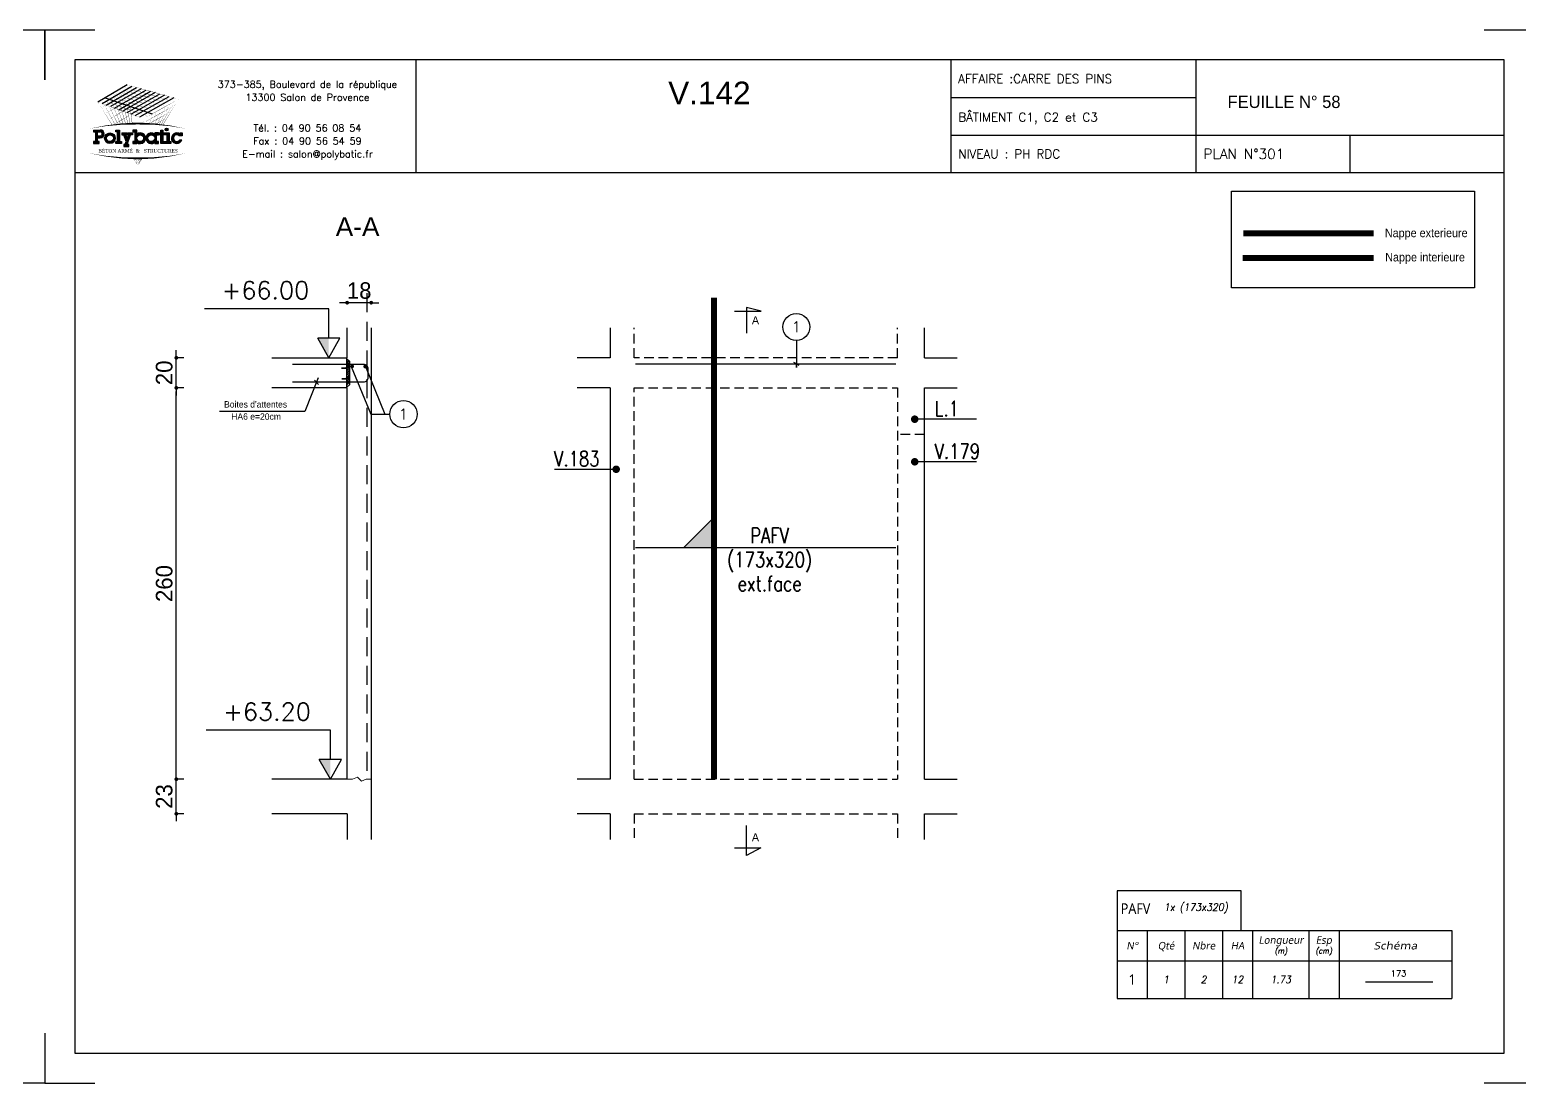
# Model space of a CAD drawing. Header units: metres. Extents: x -5618 to 118954, y -306 to 4637.
# Drawn here: x 50291 to 51281, y 894 to 1594 of the extents above; entities that cross this region are included whole.
import ezdxf
from ezdxf.enums import TextEntityAlignment as Align

# ---------------------------------------------------------------- set-up
doc = ezdxf.new("R2010")
doc.units = ezdxf.units.M
doc.linetypes.add('CACHE', pattern=[9.525, 6.35, -3.175])
doc.linetypes.add('CACHEX2', pattern=[19.05, 12.7, -6.35])
for name, color, linetype in [('COTATION', 1, 'Continuous'), ('GO-CARTOUCHE', 7, 'Continuous'), ('GO-FER-HA', 140, 'Continuous'), ('GO-TEXTE', 9, 'Continuous'), ('GO-TEXTE-FER', 3, 'Continuous'), ('K_ENT_M_Building_V.76', 7, 'Continuous'), ('STR_COTATION', 1, 'Continuous'), ('STR_STA', 30, 'Continuous'), ('STR_TS', 22, 'Continuous'), ('STR_TS_TXT', 7, 'Continuous'), ('STR_VOI-POT', 6, 'Continuous')]:
    doc.layers.add(name, color=color, linetype=linetype)
doc.layers.add('Kofragna_forma', color=7, linetype='Continuous', lineweight=70)
doc.styles.add('ARIAL', font='ARIAL.TTF')
doc.styles.add('GrDimensions', font='simplex.shx')
doc.styles.add('Lucida', font='LSANSI.TTF')
doc.styles.add('POLYBATIC', font='TIMES.TTF')
doc.styles.add('schéma', font='simplex.shx')
doc.styles.add('Tableau', font='romans.shx', dxfattribs={"width": 0.9, "oblique": 10})
doc.styles.add('Tableau2', font='trebuc.TTF', dxfattribs={"width": 0.9, "oblique": 10})
doc.styles.add('TEXTE', font='romans.shx')
doc.styles.add('TEXTE TS', font='romans.shx', dxfattribs={"width": 0.7, "oblique": 15})
doc.styles.add('TEXTEBA', font='ARIAL.TTF')
doc.dimstyles.new('COUPE-20', dxfattribs={"dimscale": 0.5, "dimtxt": 22, "dimasz": 5, "dimexe": 0.05, "dimexo": 0, "dimgap": 5, "dimtad": 1, "dimdec": 0, "dimdsep": 46, "dimtxsty": 'Standard', "dimblk1": 'DOT', "dimblk2": 'DOT', "dimsah": 1, "dimcen": 0, "dimdle": 150, "dimclrd": 1, "dimclre": 1, "dimclrt": 7, "dimadec": 0, "dimazin": 0, "dimtfac": 1, "dimtdec": 0, "dimtix": 1, "dimtmove": 2, "dimatfit": 3, "dimldrblk": 'DOT', "dimfxl": 0, "dimtvp": 1, "dimtolj": 1, "dimtzin": 0, "dimarcsym": 0})

# ---------------------------------------------------------------- blocks, each defined once
blk = doc.blocks.new('A$C492E529B')
for color, points in [(140, [(1.413, 0.725, 1), (1.563, 0.725, 1)]), (256, [(-0.938, 0.7), (-1.138, 0.7), (-1.138, 0.6), (-1.038, 0.6), (-1.038, 0.1), (-1.138, 0.1), (-1.138, 0), (-0.838, 0), (-0.838, 0.1), (-0.938, 0.1)]), (256, [(-0.367, 0.45), (-0.268, 0.45), (-0.268, 0.55), (-0.523, 0.55), (-0.523, 0.45), (-0.473, 0.45), (-0.543, 0.253), (-0.612, 0.45), (-0.562, 0.45), (-0.562, 0.55), (-0.818, 0.55), (-0.818, 0.45), (-0.718, 0.45), (-0.595, 0.101), (-0.648, -0.05), (-0.718, -0.05), (-0.718, -0.15), (-0.468, -0.15), (-0.468, -0.05), (-0.543, -0.05)]), (256, [(1.393, 0.55), (1.292, 0.55), (1.292, 0.7), (1.193, 0.7), (1.193, 0.55), (1.093, 0.55), (1.093, 0.45), (1.193, 0.45), (1.193, 0), (1.393, 0), (1.393, 0.1), (1.292, 0.1), (1.292, 0.45), (1.393, 0.45)]), (256, [(1.613, 0.55), (1.413, 0.55), (1.413, 0.45), (1.513, 0.45), (1.513, 0.1), (1.413, 0.1), (1.413, 0), (1.712, 0), (1.712, 0.1), (1.613, 0.1)]), (256, [(2.13, 0.4), (2.283, 0.4), (2.283, 0.55), (2.183, 0.55), (2.183, 0.487, 3.359496), (2.272, 0.2), (2.166, 0.2, -3.125802)])]:
    blk.add_hatch(color=color).paths.add_polyline_path(points)
h = blk.add_hatch(color=256)
h.paths.add_polyline_path([(-1.983, 0.1), (-2.083, 0.1), (-2.083, 0.3), (-1.933, 0.3, 1), (-1.933, 0.7), (-2.283, 0.7), (-2.283, 0.6), (-2.183, 0.6), (-2.183, 0.1), (-2.283, 0.1), (-2.283, 0), (-1.983, 0)])
h.paths.add_polyline_path([(-2.083, 0.4), (-2.083, 0.6), (-1.933, 0.6, -1), (-1.933, 0.4)], flags=16)
h = blk.add_hatch(color=256)
h.paths.add_polyline_path([(-1.158, 0.275, 1), (-1.708, 0.275, 1)])
h.paths.add_polyline_path([(-1.608, 0.275, -1), (-1.258, 0.275, -1)], flags=16)
h = blk.add_hatch(color=256)
h.paths.add_polyline_path([(-0.047, 0.487), (-0.047, 0.7), (-0.248, 0.7), (-0.248, 0.6), (-0.147, 0.6), (-0.147, 0.1), (-0.248, 0.1), (-0.248, 0), (-0.047, 0), (-0.047, 0.063, 2.12132)])
h.paths.add_polyline_path([(-0.047, 0.275, -1), (0.303, 0.275, -1)], flags=16)
h = blk.add_hatch(color=256)
h.paths.add_polyline_path([(1.073, 0.1), (0.973, 0.1), (0.973, 0.45), (1.073, 0.45), (1.073, 0.55), (0.873, 0.55), (0.873, 0.487, 2.12132), (0.873, 0.063), (0.873, 0), (1.073, 0)])
h.paths.add_polyline_path([(0.523, 0.275, -1), (0.873, 0.275, -1)], flags=16)
for p, q in [((-0.595, 0.101), (-0.718, 0.45)), ((-0.648, -0.05), (-0.595, 0.101)), ((-0.543, 0.253), (-0.612, 0.45)), ((-0.543, -0.05), (-0.367, 0.45)), ((-0.543, 0.253), (-0.473, 0.45)), ((0.873, 0.55), (0.873, 0.487)), ((1.073, 0.55), (0.873, 0.55)), ((0.873, 0.063), (0.873, 0)), ((0.973, 0.1), (0.973, 0.45)), ((0.973, 0.45), (1.073, 0.45)), ((1.073, 0.1), (0.973, 0.1)), ((1.073, 0.45), (1.073, 0.55)), ((1.073, 0), (1.073, 0.1)), ((2.166, 0.2), (2.272, 0.2)), ((0.873, 0), (1.073, 0))]:
    blk.add_line(p, q)
for points in [[(-2.283, 0.7), (-1.933, 0.7)], [(-2.283, 0.7), (-2.283, 0.6), (-2.183, 0.6), (-2.183, 0.1), (-2.283, 0.1), (-2.283, 0), (-1.983, 0), (-1.983, 0.1), (-2.083, 0.1), (-2.083, 0.3), (-1.933, 0.3)], [(-2.083, 0.4), (-2.083, 0.6), (-1.933, 0.6)], [(-2.083, 0.4), (-1.933, 0.4)], [(-1.138, 0.7), (-0.938, 0.7), (-0.938, 0.1), (-0.838, 0.1), (-0.838, 0), (-1.138, 0), (-1.138, 0.1), (-1.038, 0.1), (-1.038, 0.6), (-1.138, 0.6), (-1.138, 0.7)], [(-0.818, 0.55), (-0.562, 0.55)], [(-0.818, 0.55), (-0.818, 0.45), (-0.718, 0.45)], [(-0.612, 0.45), (-0.562, 0.45), (-0.562, 0.55)], [(-0.523, 0.55), (-0.268, 0.55), (-0.268, 0.45), (-0.367, 0.45)], [(-0.473, 0.45), (-0.523, 0.45), (-0.523, 0.55)], [(-0.248, 0.7), (-0.248, 0.6), (-0.147, 0.6), (-0.147, 0.1), (-0.248, 0.1), (-0.248, 0), (-0.047, 0), (-0.047, 0.063)], [(-0.047, 0.487), (-0.047, 0.7), (-0.248, 0.7)], [(1.093, 0.55), (1.193, 0.55), (1.193, 0.7), (1.292, 0.7), (1.292, 0.55), (1.393, 0.55), (1.393, 0.45), (1.292, 0.45), (1.292, 0.1), (1.393, 0.1), (1.393, 0), (1.193, 0), (1.193, 0.45), (1.093, 0.45)], [(1.093, 0.45), (1.093, 0.55)], [(1.413, 0.45), (1.413, 0.55), (1.613, 0.55), (1.613, 0.1), (1.712, 0.1), (1.712, 0), (1.413, 0), (1.413, 0.1), (1.513, 0.1), (1.513, 0.45), (1.413, 0.45)], [(2.183, 0.487), (2.183, 0.55), (2.283, 0.55), (2.283, 0.4), (2.13, 0.4)], [(-0.648, -0.05), (-0.718, -0.05), (-0.718, -0.15), (-0.468, -0.15), (-0.468, -0.05), (-0.543, -0.05)]]:
    blk.add_lwpolyline(points)
at = {"color": 140}
blk.add_circle((1.488, 0.725), 0.075, dxfattribs=at)
for centre, radius in [((-1.433, 0.275), 0.275), ((-1.433, 0.275), 0.175), ((0.128, 0.275), 0.175), ((0.698, 0.275), 0.175)]:
    blk.add_circle(centre, radius)
for centre, radius, start, end in [((-1.933, 0.5), 0.2, 270, 90), ((-1.933, 0.5), 0.1, 270, 90), ((0.128, 0.275), 0.275, 230.4788, 129.5212), ((0.698, 0.275), 0.275, 50.4788, 309.5212), ((2.008, 0.275), 0.275, 50.4788, 344.17338), ((2.008, 0.275), 0.175, 45.58469, 334.62307)]:
    blk.add_arc(centre, radius, start, end)
blk = doc.blocks.new('POLYBATIC')
at = {"color": 140}
for p, q in [((-0.43, 3.281), (-1.602, 2.578)), ((-1.435, 2.518), (-0.241, 3.228)), ((-1.268, 2.457), (-0.053, 3.175)), ((0.135, 3.121), (-1.101, 2.397)), ((-0.934, 2.337), (0.323, 3.068)), ((-0.767, 2.276), (0.511, 3.015)), ((-1.309, 2.754), (0.586, 2.109)), ((0.7, 2.962), (-0.6, 2.216)), ((-0.433, 2.156), (0.888, 2.908)), ((1.076, 2.855), (-0.266, 2.095)), ((-0.099, 2.035), (1.264, 2.802)), ((1.452, 2.749), (0.067, 1.974))]:
    blk.add_line(p, q, dxfattribs=at)
for points in [[(-1.016, 2.93, 0.0156, 0, 0), (-0.43, 3.281, 0, 0, 0)], [(0.122, 2.71, 0.0156, 0, 0), (-0.869, 3.018, 0, 0, 0)], [(-0.491, 1.706, 0.0136, 0, 0), (-0.869, 3.018, 0, 0, 0)], [(-0.838, 2.873, 0.0156, 0, 0), (-0.241, 3.228, 0, 0, 0)], [(0.283, 2.803, 0.0156, 0, 0), (-0.723, 3.105, 0, 0, 0)], [(-0.398, 1.71, 0.014, 0, 0), (-0.723, 3.105, 0, 0, 0)], [(-0.661, 2.816, 0.0156, 0, 0), (-0.053, 3.175, 0, 0, 0)], [(0.444, 2.896, 0.0156, 0, 0), (-0.576, 3.193, 0, 0, 0)], [(-0.309, 1.714, 0.0145, 0, 0), (-0.576, 3.193, 0, 0, 0)], [(-0.483, 2.759, 0.0156, 0, 0), (0.135, 3.121, 0, 0, 0)], [(0.605, 2.988, 0.0156, 0, 0), (-0.43, 3.281, 0, 0, 0)], [(-0.225, 1.716, 0.0149, 0, 0), (-0.43, 3.281, 0, 0, 0)], [(-0.305, 2.702, 0.0156, 0, 0), (0.323, 3.068, 0, 0, 0)], [(-0.128, 2.646, 0.0156, 0, 0), (0.511, 3.015, 0, 0, 0)], [(-1.602, 2.578, 0, 0.0156, 0), (-1.016, 2.93, 0, 0, 0)], [(-0.684, 2.246, 0.0156, 0, 0), (-1.602, 2.578, 0, 0, 0)], [(-1.031, 1.66, 0.0111, 0, 0), (-1.602, 2.578, 0, 0, 0)], [(-1.456, 2.344, 0, 0.0156, 0), (-0.923, 2.663, 0, 0, 0)], [(-0.522, 2.339, 0.0156, 0, 0), (-1.455, 2.666, 0, 0, 0)], [(-0.913, 1.673, 0.0116, 0, 0), (-1.455, 2.666, 0, 0, 0)], [(-1.435, 2.518, 0, 0.0156, 0), (-0.838, 2.873, 0, 0, 0)], [(-1.31, 2.109, 0, 0.0156, 0), (-0.831, 2.397, 0, 0, 0)], [(-0.361, 2.432, 0.0156, 0, 0), (-1.309, 2.754, 0, 0, 0)], [(-0.8, 1.684, 0.0121, 0, 0), (-1.309, 2.754, 0, 0, 0)], [(-1.268, 2.457, 0, 0.0156, 0), (-0.661, 2.816, 0, 0, 0)], [(-0.2, 2.524, 0.0156, 0, 0), (-1.162, 2.842, 0, 0, 0)], [(-0.692, 1.693, 0.0126, 0, 0), (-1.162, 2.842, 0, 0, 0)], [(-1.101, 2.397, 0, 0.0156, 0), (-0.483, 2.759, 0, 0, 0)], [(-0.039, 2.617, 0.0156, 0, 0), (-1.016, 2.93, 0, 0, 0)], [(-0.589, 1.7, 0.0131, 0, 0), (-1.016, 2.93, 0, 0, 0)], [(-0.934, 2.337, 0, 0.0156, 0), (-0.305, 2.702, 0, 0, 0)], [(-0.391, 2.983, 0, 0.0156, 0), (-0.923, 2.663, 0, 0, 0)], [(-0.352, 2.685, 0, 0.0156, 0), (-0.831, 2.397, 0, 0, 0)], [(-0.767, 2.276, 0, 0.0156, 0), (-0.128, 2.646, 0, 0, 0)], [(-0.6, 2.216, 0, 0.0156, 0), (0.05, 2.589, 0, 0, 0)], [(-0.433, 2.156, 0, 0.0156, 0), (0.227, 2.532, 0, 0, 0)], [(0.586, 2.109, 0, 0.0156, 0), (-0.361, 2.432, 0, 0, 0)], [(-0.266, 2.095, 0, 0.0156, 0), (0.405, 2.475, 0, 0, 0)], [(0.762, 2.207, 0, 0.0156, 0), (-0.2, 2.524, 0, 0, 0)], [(-0.099, 2.035, 0, 0.0156, 0), (0.582, 2.418, 0, 0, 0)], [(0.937, 2.305, 0, 0.0156, 0), (-0.039, 2.617, 0, 0, 0)], [(0.05, 2.589, 0.0156, 0, 0), (0.7, 2.962, 0, 0, 0)], [(1.113, 2.402, 0, 0.0156, 0), (0.122, 2.71, 0, 0, 0)], [(0.227, 2.532, 0.0156, 0, 0), (0.888, 2.908, 0, 0, 0)], [(1.289, 2.5, 0, 0.0156, 0), (0.283, 2.803, 0, 0, 0)], [(0.405, 2.475, 0.0156, 0, 0), (1.076, 2.855, 0, 0, 0)], [(1.465, 2.598, 0, 0.0156, 0), (0.444, 2.896, 0, 0, 0)], [(0.582, 2.418, 0.0156, 0, 0), (1.264, 2.802, 0, 0, 0)], [(1.641, 2.695, 0, 0.0156, 0), (0.605, 2.988, 0, 0, 0)], [(0.76, 2.362, 0.0156, 0, 0), (1.452, 2.749, 0, 0, 0)], [(0.781, 1.685, 0.00933, 0, 0), (1.113, 2.402, 0, 0, 0)], [(0.852, 2.095, 0.0156, 0, 0), (1.491, 2.45, 0, 0, 0)], [(0.865, 1.678, 0.0103, 0, 0), (1.289, 2.5, 0, 0, 0)], [(0.937, 2.305, 0.0156, 0, 0), (1.641, 2.695, 0, 0, 0)], [(0.942, 1.67, 0.0112, 0, 0), (1.465, 2.598, 0, 0, 0)], [(1.012, 1.663, 0.012, 0, 0), (1.641, 2.695, 0, 0, 0)], [(-1.165, 1.875, 0, 0.0156, 0), (-0.739, 2.131, 0, 0, 0)], [(-1.019, 1.641, 0, 0.0156, 0), (-0.646, 1.864, 0, 0, 0)], [(-0.312, 2.386, 0, 0.0156, 0), (-0.739, 2.131, 0, 0, 0)], [(0.234, 1.914, 0, 0.0156, 0), (-0.684, 2.246, 0, 0, 0)], [(-0.273, 2.088, 0, 0.0156, 0), (-0.646, 1.864, 0, 0, 0)], [(0.41, 2.012, 0, 0.0156, 0), (-0.522, 2.339, 0, 0, 0)], [(0.067, 1.974, 0, 0.0156, 0), (0.76, 2.362, 0, 0, 0)], [(0.213, 1.74, 0, 0.0156, 0), (0.852, 2.095, 0, 0, 0)], [(0.21, 1.716, 0.00323, 0, 0), (0.234, 1.914, 0, 0, 0)], [(0.234, 1.914, 0, 0.0156, 0), (0.937, 2.305, 0, 0, 0)], [(0.349, 1.712, 0.00465, 0, 0), (0.41, 2.012, 0, 0, 0)], [(0.447, 1.708, 0.00693, 0.0156, 0), (0.767, 1.886, 0, 0, 0)], [(0.474, 1.706, 0.00597, 0, 0), (0.586, 2.109, 0, 0, 0)], [(0.587, 1.7, 0.00718, 0, 0), (0.762, 2.207, 0, 0, 0)], [(0.68, 1.675, 0.0156, 0, 0), (1.193, 1.96, 0, 0, 0)], [(0.689, 1.693, 0.0083, 0, 0), (0.937, 2.305, 0, 0, 0)], [(0.765, 1.884, 0.0156, 0, 0), (1.342, 2.205, 0, 0, 0)], [(-1.953, 1.508, 0, 0.0781, -0.053843), (0, 1.719, 0, 0, 0)], [(-0.234, 1.79, 0, 0.00638, 0), (-0.365, 1.711, 0, 0.00638, 0)], [(1.953, 1.508, 0, 0.0781, 0.053843), (0, 1.719, 0, 0, 0)], [(0.96, 1.668, 0.00293, 0, 0), (1.044, 1.715, 0, 0, 0)], [(-1.953, 0.523, 0, 0.0781, 0.053843), (0, 0.312, 0, 0, 0)], [(0, 0, 0, 0.00381, 0), (-0.195, 0.315, 0, 0.00381, 0)], [(0, 0, 0, 0.00368, 0), (-0.171, 0.314, 0, 0.00368, 0)], [(0, 0, 0, 0.00356, 0), (-0.149, 0.314, 0, 0.00356, 0)], [(0, 0, 0, 0.00345, 0), (-0.128, 0.313, 0, 0.00345, 0)], [(0, 0, 0, 0.00334, 0), (-0.109, 0.313, 0, 0.00334, 0)], [(0, 0, 0, 0.00324, 0), (-0.09, 0.313, 0, 0.00324, 0)], [(0, 0, 0, 0.00315, 0), (-0.073, 0.313, 0, 0.00315, 0)], [(0, 0, 0, 0.00306, 0), (-0.056, 0.313, 0, 0.00306, 0)], [(0, 0, 0, 0.00306, 0), (-0.056, 0.313, 0, 0.00306, 0)], [(0, 0, 0, 0.00298, 0), (-0.041, 0.313, 0, 0.00298, 0)], [(1.953, 0.523, 0, 0.0781, -0.053843), (0, 0.312, 0, 0, 0)], [(0, 0, 0, 0.0051, 0), (0.038, 0.313, 0, 0.0051, 0)], [(0, 0, 0, 0.00425, 0), (0.127, 0.313, 0, 0.00425, 0)], [(0, 0, 0, 0.00408, 0), (0.145, 0.314, 0, 0.00408, 0)], [(0, 0, 0, 0.00392, 0), (0.162, 0.314, 0, 0.00392, 0)], [(0, 0, 0, 0.00378, 0), (0.177, 0.314, 0, 0.00378, 0)], [(0, 0, 0, 0.00365, 0), (0.191, 0.315, 0, 0.00365, 0)], [(0, 0, 0, 0.00486, 0), (0.064, 0.313, 0, 0.00486, 0)], [(0, 0, 0, 0.00464, 0), (0.087, 0.313, 0, 0.00464, 0)], [(0, 0, 0, 0.00443, 0), (0.108, 0.313, 0, 0.00443, 0)]]:
    blk.add_lwpolyline(points, format="xyseb", dxfattribs=at)
at = {"color": 5, "xscale": 0.78125, "yscale": 0.78125, "zscale": 0.78125}
blk.add_blockref('A$C492E529B', (0, 0.91), dxfattribs=at)
at = {"lineweight": 60, "style": 'POLYBATIC'}
for s, p in [('BÉTON ARMÉ', (-1.587, 0.547)), ('STRUCTURES', (0.24, 0.547))]:
    blk.add_text(s, height=0.1406, dxfattribs=at).set_placement(p)
at = {"color": 140, "style": 'POLYBATIC'}
blk.add_text('&', height=0.141, dxfattribs=at).set_placement((0, 0.547), align=Align.CENTER)
blk = doc.blocks.new('ime')
at = {"layer": 'COTATION', "const_width": 2.5}
blk.add_lwpolyline([(1.25, 0, -1), (-1.25, 0, -1)], format="xyb", close=True, dxfattribs=at)
at = {"layer": 'COTATION'}
blk.add_lwpolyline([(41.09, 0), (0, 0)], dxfattribs=at)
at = {"layer": 'COTATION', "color": 7, "style": 'TEXTE TS', "width": 0.8}
blk.add_attdef('NAME', (9.08, 2), '', height=10, dxfattribs=at)
blk = doc.blocks.new('_DOT')
at = {"color": 0, "linetype": 'ByBlock'}
blk.add_line((-0.5, 0), (-1, 0), dxfattribs=at)
at = {"color": 0, "linetype": 'ByBlock', "const_width": 0.5}
blk.add_lwpolyline([(-0.25, 0, 1), (0.25, 0, 1)], format="xyb", close=True, dxfattribs=at)
blk = doc.blocks.new('*D1050')
at = {"layer": 'COTATION', "color": 1, "lineweight": -2, "ltscale": 4.5}
for p, q in [((50388.63, 1098.29), (50388.63, 1100.79)), ((50393.63, 1095.79), (50388.61, 1095.79)), ((50388.63, 1072.79), (50388.63, 1095.79)), ((50393.63, 1072.79), (50388.61, 1072.79)), ((50388.63, 1070.29), (50388.63, 1067.79))]:
    blk.add_line(p, q, dxfattribs=at)
at = {"layer": 'DEFPOINTS', "color": 0, "lineweight": -3, "ltscale": 4.5}
for p in [(50388.63, 1095.79), (50452.19, 1095.79), (50452.19, 1072.79)]:
    blk.add_point(p, dxfattribs=at)
at = {"layer": 'COTATION', "color": 1, "lineweight": -2, "ltscale": 4.5, "xscale": 2.5, "yscale": 2.5, "zscale": 2.5}
for p, rotation in [((50388.63, 1095.79), 270), ((50388.63, 1072.79), 90)]:
    blk.add_blockref('_DOT', p, dxfattribs=dict(at, rotation=rotation))
at = {"layer": 'COTATION', "color": 7, "lineweight": -3, "ltscale": 4.5, "insert": (50380.63, 1084.29), "char_height": 11, "attachment_point": 5, "rotation": 90}
blk.add_mtext('\\A1;23', dxfattribs=at)
blk = doc.blocks.new('*D1051')
at = {"layer": 'COTATION', "color": 1, "lineweight": -2, "ltscale": 4.5}
for p, q in [((50393.63, 1355.79), (50388.61, 1355.79)), ((50388.63, 1098.29), (50388.63, 1353.29)), ((50393.63, 1095.79), (50388.61, 1095.79))]:
    blk.add_line(p, q, dxfattribs=at)
at = {"layer": 'DEFPOINTS', "color": 0, "lineweight": -3, "ltscale": 4.5}
for p in [(50388.63, 1355.79), (50452.19, 1355.79), (50452.19, 1095.79)]:
    blk.add_point(p, dxfattribs=at)
at = {"layer": 'COTATION', "color": 1, "lineweight": -2, "ltscale": 4.5, "xscale": 2.5, "yscale": 2.5, "zscale": 2.5}
for p, rotation in [((50388.63, 1355.79), 90), ((50388.63, 1095.79), 270)]:
    blk.add_blockref('_DOT', p, dxfattribs=dict(at, rotation=rotation))
at = {"layer": 'COTATION', "color": 7, "lineweight": -3, "ltscale": 4.5, "insert": (50380.63, 1225.79), "char_height": 11, "attachment_point": 5, "rotation": 90}
blk.add_mtext('\\A1;260', dxfattribs=at)
blk = doc.blocks.new('*D1052')
at = {"layer": 'COTATION', "color": 1, "lineweight": -2, "ltscale": 4.5}
for p, q in [((50388.63, 1378.29), (50388.63, 1380.79)), ((50393.63, 1375.79), (50388.61, 1375.79)), ((50388.63, 1355.79), (50388.63, 1375.79)), ((50393.63, 1355.79), (50388.61, 1355.79)), ((50388.63, 1353.29), (50388.63, 1350.79))]:
    blk.add_line(p, q, dxfattribs=at)
at = {"layer": 'DEFPOINTS', "color": 0, "lineweight": -3, "ltscale": 4.5}
for p in [(50388.63, 1375.79), (50452.19, 1375.79), (50452.19, 1355.79)]:
    blk.add_point(p, dxfattribs=at)
at = {"layer": 'COTATION', "color": 1, "lineweight": -2, "ltscale": 4.5, "xscale": 2.5, "yscale": 2.5, "zscale": 2.5}
for p, rotation in [((50388.63, 1375.79), 270), ((50388.63, 1355.79), 90)]:
    blk.add_blockref('_DOT', p, dxfattribs=dict(at, rotation=rotation))
at = {"layer": 'COTATION', "color": 7, "lineweight": -3, "ltscale": 4.5, "insert": (50380.63, 1365.79), "char_height": 11, "attachment_point": 5, "rotation": 90}
blk.add_mtext('\\A1;20', dxfattribs=at)
blk = doc.blocks.new('stab')
at = {"layer": 'STR_STA'}
h = blk.add_hatch(dxfattribs=at)
h.set_pattern_fill('ANSI31', color=9, scale=6.075, angle=-540, style=0)
h.set_pattern_definition([(315, (-54992.6584, 395894.73794), (-0.536959212, -0.536959212), [])])
h.paths.add_polyline_path([(8.55, 0), (6.53, -2.03), (4.9, -2.03), (4.9, 0)])
h.paths.add_polyline_path([(4.9, 0), (4.9, -2.03), (1.75, -2.03), (1.95, 0)])
h.paths.add_polyline_path([(1.41, 0), (1.73, -2.03), (-8.03, -2.03), (-7.82, 0)])
h.paths.add_polyline_path([(-8.11, -1.56), (-9.67, 0), (-8.25, 0)])
at = {"layer": 'STR_STA', "color": 1}
blk.add_lwpolyline([(-5.93, 36.01), (-5.93, 0.57), (-5.93, -11.07, 0.414214), (-2.89, -14.1), (3.18, -14.1, 0.414214), (6.22, -11.07), (6.22, 36.01)], format="xyb", dxfattribs=at)
blk.add_lwpolyline([(-7.65, -2.03), (-9.67, 0), (9.67, 0), (7.65, -2.03)], close=True, dxfattribs=at)
blk.add_lwpolyline([(-3.88, 0), (-3.68, -2.22), (-3.09, 3.47), (-3.09, 0), (3.09, 0), (3.42, -2.09), (3.94, 3.21), (3.94, 0)], dxfattribs=at)
at = {"layer": 'STR_STA', "color": 6, "linetype": 'Continuous', "const_width": 1.2}
for points in [[(-3.75, -3.69, -1), (-4.95, -3.69, -1)], [(-3.64, -12.3, -1), (-4.84, -12.3, -1)]]:
    blk.add_lwpolyline(points, format="xyb", close=True, dxfattribs=at)
blk = doc.blocks.new('*D1053')
at = {"layer": 'DEFPOINTS', "color": 0, "lineweight": -3, "ltscale": 4.5}
for p in [(50502.19, 1412.38), (50502.19, 1395.79, 187.69), (50518.19, 1395.79, 187.69)]:
    blk.add_point(p, dxfattribs=at)
at = {"layer": 'STR_COTATION', "color": 1, "lineweight": -2, "ltscale": 4.5}
for p, q in [((50499.69, 1412.38), (50497.19, 1412.38)), ((50502.19, 1412.4), (50502.19, 1412.41)), ((50518.19, 1412.38), (50502.19, 1412.38)), ((50518.19, 1412.4), (50518.19, 1412.41)), ((50520.69, 1412.38), (50523.19, 1412.38))]:
    blk.add_line(p, q, dxfattribs=at)
at = {"layer": 'STR_COTATION', "color": 1, "lineweight": -2, "ltscale": 4.5, "xscale": 2.5, "yscale": 2.5, "zscale": 2.5}
blk.add_blockref('_DOT', (50502.19, 1412.38), dxfattribs=at)
at = {"layer": 'STR_COTATION', "color": 1, "lineweight": -2, "ltscale": 4.5, "xscale": 2.5, "yscale": 2.5, "zscale": 2.5, "rotation": 180}
blk.add_blockref('_DOT', (50518.19, 1412.38), dxfattribs=at)
at = {"layer": 'STR_COTATION', "color": 7, "lineweight": -3, "ltscale": 4.5, "insert": (50510.19, 1420.38), "char_height": 11, "attachment_point": 5}
blk.add_mtext('\\A1;18', dxfattribs=at)
blk = doc.blocks.new('mrega')
at = {"layer": 'STR_TS_TXT', "style": 'TEXTE TS', "width": 0.8}
for tag, p in [('ST10', (14.48, 0)), ('DIM', (14.48, -16)), ('NOTE', (14.48, -32))]:
    blk.add_attdef(tag, text='', height=10, dxfattribs=at).set_placement(p, align=Align.CENTER)
blk = doc.blocks.new('A$C6F247267')
blk.add_hatch(color=256).paths.add_polyline_path([(0, -0.2), (-0.2, 0), (0, 0)])
blk.add_lwpolyline([(-0.2, 0), (0, 0), (0, -0.2), (-0.2, 0)])
blk = doc.blocks.new('Désignation')
at = {"layer": 'GO-TEXTE-FER'}
for p, q in [((0, 0.8), (8.9, 0.8)), ((0, 0.8), (0, 0)), ((0.8, 0.8), (0.8, 0)), ((1.8, 0.8), (1.8, 0)), ((2.8, 0.8), (2.8, 0)), ((3.6, 0.8), (3.6, 0)), ((5.1, 0.8), (5.1, 0)), ((5.9, 0.8), (5.9, 0)), ((8.9, 0.8), (8.9, 0)), ((0, 0), (8.9, 0))]:
    blk.add_line(p, q, dxfattribs=at)
at = {"layer": 'GO-TEXTE-FER', "style": 'Tableau2', "oblique": 10}
for s, p in [('N°', (0.4, 0.4)), ('Qté', (1.3, 0.4)), ('Nbre', (2.3, 0.4)), ('HA', (3.2, 0.4)), ('Longueur', (4.356, 0.55)), ('Esp', (5.494, 0.55))]:
    blk.add_text(s, height=0.2, dxfattribs=at).set_placement(p, align=Align.MIDDLE_CENTER)
at = {"layer": 'GO-TEXTE-FER', "style": 'Tableau2', "oblique": 10, "width": 1.2}
blk.add_text('Schéma', height=0.2, dxfattribs=at).set_placement((7.4, 0.4), align=Align.MIDDLE_CENTER)
at = {"layer": 'GO-TEXTE-FER', "color": 7, "style": 'Tableau', "oblique": 10, "width": 0.9}
for s, p in [('(m)', (4.356, 0.265)), ('(cm)', (5.494, 0.265))]:
    blk.add_text(s, height=0.15, dxfattribs=at).set_placement(p, align=Align.MIDDLE_CENTER)
blk = doc.blocks.new('Barre libre')
at = {"layer": 'GO-TEXTE-FER'}
for p, q in [((0, 0), (0, -1)), ((0, 0), (8.9, 0)), ((0.8, 0), (0.8, -1)), ((1.8, 0), (1.8, -1)), ((2.8, 0), (2.8, -1)), ((3.6, 0), (3.6, -1)), ((5.1, 0), (5.1, -1)), ((5.9, 0), (5.9, -1)), ((8.9, 0), (8.9, -1)), ((0, -1), (8.9, -1))]:
    blk.add_line(p, q, dxfattribs=at)
at = {"layer": 'GO-TEXTE-FER', "color": 1}
blk.add_line((6.603, -0.563), (8.394, -0.563), dxfattribs=at)
at = {"layer": 'GO-TEXTE-FER', "style": 'Tableau2', "width": 0.9}
blk.add_attdef('NUMERO', text='', height=0.28, dxfattribs=at).set_placement((0.4, -0.5), align=Align.MIDDLE_CENTER)
at = {"layer": 'GO-TEXTE-FER', "color": 1, "style": 'Tableau'}
blk.add_attdef('Longueur', text='', height=0.16, dxfattribs=at).set_placement((7.481, -0.336), align=Align.MIDDLE_CENTER)
at = {"layer": 'GO-TEXTE-FER', "style": 'Tableau', "oblique": 10, "width": 0.9}
for tag, p in [('QUANTITE', (1.3, -0.5)), ('NOMBRE', (2.3, -0.5)), ('NUANCE', (3.2, -0.5)), ('LONGUEUR', (4.35, -0.5)), ('ESPACEMENTS', (5.5, -0.5))]:
    blk.add_attdef(tag, text='', height=0.2, dxfattribs=at).set_placement(p, align=Align.MIDDLE_CENTER)

msp = doc.modelspace()

# ---------------------------------------------------------------- linework, layer by layer
for p, q in [((50903.35, 1573.71), (50903.35, 1498.77)), ((51066.32, 1573.74), (51066.32, 1498.77)), ((50903.35, 1548.71), (51066.32, 1548.71)), ((50903.35, 1523.72), (51066.32, 1523.72)), ((51066.32, 1523.74), (51271.17, 1523.74)), ((51168.65, 1523.74), (51168.65, 1498.77))]:
    msp.add_line(p, q)
at = {"color": 7, "linetype": 'Continuous', "lineweight": -3}
for p, q in [((50497.37, 1388.79, 187.69), (50482.62, 1388.79, 187.69)), ((50489.99, 1375.79, 187.69), (50482.62, 1388.79, 187.69)), ((50497.37, 1388.79, 187.69), (50482.62, 1388.79, 187.69)), ((50489.99, 1375.79, 187.69), (50482.62, 1388.79, 187.69)), ((50489.99, 1375.79, 187.69), (50497.37, 1388.79, 187.69)), ((50489.99, 1375.79, 187.69), (50497.37, 1388.79, 187.69)), ((50498.42, 1108.79, 187.69), (50483.67, 1108.79, 187.69)), ((50491.05, 1095.79, 187.69), (50483.67, 1108.79, 187.69)), ((50498.42, 1108.79, 187.69), (50483.67, 1108.79, 187.69)), ((50491.05, 1095.79, 187.69), (50483.67, 1108.79, 187.69)), ((50491.05, 1095.79, 187.69), (50498.42, 1108.79, 187.69)), ((50491.05, 1095.79, 187.69), (50498.42, 1108.79, 187.69))]:
    msp.add_line(p, q, dxfattribs=at)
for points in [[(50267.94, 1593.71), (50301.27, 1593.71), (50301.27, 1560.38)], [(50301.27, 1560.38), (50301.27, 1593.71), (50334.6, 1593.71)], [(51257.84, 1593.71), (51291.17, 1593.71), (51291.17, 1560.38)], [(50547.91, 1573.71), (50547.91, 1498.77)], [(51271.17, 1498.77), (50321.26, 1498.77)], [(50301.27, 927.11), (50301.27, 893.78), (50267.94, 893.78)], [(50301.27, 927.11), (50301.27, 893.78), (50334.6, 893.78)], [(51291.17, 927.11), (51291.17, 893.78), (51257.84, 893.78)]]:
    msp.add_lwpolyline(points)
msp.add_lwpolyline([(50321.26, 1573.71), (50321.26, 913.78), (51271.17, 913.78), (51271.17, 1573.71)], close=True)
at = {"lineweight": 18, "elevation": 187.69}
msp.add_lwpolyline([(50518.19, 1095.79), (50514.73, 1095.79), (50511.71, 1094.36), (50508.96, 1097.13), (50505.8, 1095.79), (50502.19, 1095.79)], dxfattribs=at)
at = {"color": 7, "linetype": 'Continuous', "lineweight": -3}
for points in [[(50482.62, 1388.79, 187.69), (50489.99, 1375.79, 187.69), (50489.99, 1388.76, 187.69)], [(50482.62, 1388.79, 187.69), (50489.99, 1375.79, 187.69), (50489.99, 1388.76, 187.69)], [(50483.67, 1108.79, 187.69), (50491.05, 1095.79, 187.69), (50491.05, 1108.75, 187.69)], [(50483.67, 1108.79, 187.69), (50491.05, 1095.79, 187.69), (50491.05, 1108.75, 187.69)]]:
    msp.add_solid(points, dxfattribs=at)
at = {"layer": 'GO-CARTOUCHE', "color": 2, "ltscale": 3}
msp.add_line((50480.4, 1360.98, 187.69), (50483.2, 1358.01, 187.69), dxfattribs=at)
at = {"layer": 'GO-CARTOUCHE', "color": 2, "ltscale": 3, "elevation": 187.69}
msp.add_lwpolyline([(50483, 1362.49), (50474.03, 1340.08), (50417.33, 1340.08)], dxfattribs=at)
at = {"layer": 'GO-FER-HA', "elevation": 187.69}
msp.add_lwpolyline([(50800.7, 1387.3, -512.322006), (50800.77, 1387.3), (50800.77, 1369.43), (50800.77, 1371.83), (50802.47, 1370.94), (50799.08, 1372.73)], format="xyb", dxfattribs=at)
for points in [[(50504.96, 1369.96), (50517.84, 1338.32), (50530.58, 1338.32)], [(50514.29, 1369.96), (50527.17, 1338.32), (50530.58, 1338.32)]]:
    msp.add_lwpolyline(points, dxfattribs=at)
at = {"layer": 'GO-FER-HA'}
msp.add_circle((50539.64, 1338.32, 187.69), 9.06, dxfattribs=at)
at = {"layer": 'GO-TEXTE', "elevation": 187.69, "flags": 128}
for points in [[(50759.62, 1406.86), (50777.26, 1406.85), (50767.59, 1409.14), (50767.58, 1392.22)], [(50759.59, 1050.28), (50777.24, 1050.28), (50767.56, 1045), (50767.56, 1064.92)]]:
    msp.add_lwpolyline(points, dxfattribs=at)
at = {"layer": 'GO-TEXTE-FER'}
msp.add_lwpolyline([(51013.95, 995.15), (51096.45, 995.15), (51096.45, 1021.58), (51013.95, 1021.58)], close=True, dxfattribs=at)
at = {"layer": 'K_ENT_M_Building_V.76', "color": 30, "linetype": 'Continuous', "lineweight": -3}
for p, q in [((50483.49, 1408.29, 187.69), (50407.35, 1408.29, 187.69)), ((50483.49, 1408.29, 187.69), (50407.35, 1408.29, 187.69)), ((50489.99, 1408.29, 187.69), (50483.49, 1408.29, 187.69)), ((50489.99, 1408.29, 187.69), (50483.49, 1408.29, 187.69)), ((50489.99, 1388.79, 187.69), (50489.99, 1408.29, 187.69)), ((50489.99, 1388.79, 187.69), (50489.99, 1408.29, 187.69)), ((50484.55, 1128.29, 187.69), (50408.41, 1128.29, 187.69)), ((50484.55, 1128.29, 187.69), (50408.41, 1128.29, 187.69)), ((50491.05, 1128.29, 187.69), (50484.55, 1128.29, 187.69)), ((50491.05, 1128.29, 187.69), (50484.55, 1128.29, 187.69)), ((50491.05, 1108.79, 187.69), (50491.05, 1128.29, 187.69)), ((50491.05, 1108.79, 187.69), (50491.05, 1128.29, 187.69))]:
    msp.add_line(p, q, dxfattribs=at)
at = {"layer": 'Kofragna_forma', "color": 4, "lineweight": -3}
for p, q in [((50502.19, 1375.79, 187.69), (50502.19, 1395.79, 187.69)), ((50518.19, 1395.79, 187.69), (50518.19, 1072.79, 187.69)), ((50676.91, 1395.79, 187.69), (50676.91, 1375.79, 187.69)), ((50885.96, 1375.79, 187.69), (50885.96, 1395.79, 187.69)), ((50452.19, 1375.79, 187.69), (50502.19, 1375.79, 187.69)), ((50676.91, 1375.79, 187.69), (50655.12, 1375.79, 187.69)), ((50885.86, 1375.79, 187.69), (50907.65, 1375.79, 187.69)), ((50502.19, 1355.79, 187.69), (50452.19, 1355.79, 187.69)), ((50502.19, 1095.79, 187.69), (50502.19, 1355.79, 187.69)), ((50676.91, 1355.79, 187.69), (50655.12, 1355.79, 187.69)), ((50676.91, 1355.79, 187.69), (50676.91, 1156.79, 187.69)), ((50885.86, 1355.79, 187.69), (50907.65, 1355.79, 187.69)), ((50885.96, 1095.79, 187.69), (50885.96, 1355.79, 187.69)), ((50676.91, 1156.79, 187.69), (50676.91, 1095.79, 187.69)), ((50502.19, 1095.79, 187.69), (50452.19, 1095.79, 187.69)), ((50676.91, 1095.79, 187.69), (50655.12, 1095.79, 187.69)), ((50885.86, 1095.79, 187.69), (50907.65, 1095.79, 187.69)), ((50502.19, 1072.79, 187.69), (50452.19, 1072.79, 187.69)), ((50502.19, 1072.79, 187.69), (50502.19, 1055.79, 187.69)), ((50518.19, 1072.79, 187.69), (50518.19, 1072.79, 187.69)), ((50518.19, 1072.79, 187.69), (50518.19, 1055.79, 187.69)), ((50676.91, 1072.79, 187.69), (50655.12, 1072.79, 187.69)), ((50676.91, 1072.79, 187.69), (50676.91, 1055.79, 187.69)), ((50885.86, 1072.79, 187.69), (50907.65, 1072.79, 187.69)), ((50885.96, 1055.79, 187.69), (50885.96, 1072.79, 187.69))]:
    msp.add_line(p, q, dxfattribs=at)
at = {"layer": 'Kofragna_forma', "linetype": 'CACHE', "lineweight": -3}
for p, q in [((50692.91, 1375.79, 187.69), (50692.91, 1395.79, 187.69)), ((50867.86, 1375.79, 187.69), (50867.86, 1395.79, 187.69)), ((50867.86, 1375.79, 187.69), (50692.91, 1375.79, 187.69)), ((50692.91, 1095.79, 187.69), (50692.91, 1355.79, 187.69)), ((50692.91, 1355.79, 187.69), (50867.86, 1355.79, 187.69)), ((50867.86, 1355.79, 187.69), (50867.86, 1095.79, 187.69)), ((50885.86, 1324.79, 187.69), (50867.86, 1324.79, 187.69)), ((50692.91, 1095.79, 187.69), (50867.86, 1095.79, 187.69)), ((50692.91, 1072.79, 187.69), (50867.86, 1072.79, 187.69)), ((50692.91, 1072.79, 187.69), (50692.91, 1055.79, 187.69)), ((50867.86, 1072.79, 187.69), (50867.86, 1055.79, 187.69))]:
    msp.add_line(p, q, dxfattribs=at)
at = {"layer": 'STR_TS', "color": 3}
msp.add_line((50693.91, 1249.64, 187.69), (50866.86, 1249.64, 187.69), dxfattribs=at)
at = {"layer": 'STR_TS', "color": 7}
msp.add_lwpolyline([(51090.02, 1486.45), (51251.56, 1486.45), (51251.56, 1422.16), (51090.02, 1422.16)], close=True, dxfattribs=at)
at = {"layer": 'STR_TS', "linetype": 'CACHE', "ltscale": 2, "const_width": 4}
msp.add_lwpolyline([(51184.44, 1458.45), (51097.88, 1458.45)], dxfattribs=at)
at = {"layer": 'STR_TS', "const_width": 4}
msp.add_lwpolyline([(51184.44, 1442), (51097.32, 1442)], dxfattribs=at)
at = {"layer": 'STR_TS', "linetype": 'CACHE', "ltscale": 2, "const_width": 4, "elevation": 375.38}
msp.add_lwpolyline([(50745.98, 1095.79), (50745.98, 1415.79)], dxfattribs=at)
at = {"layer": 'STR_VOI-POT'}
msp.add_line((50693.91, 1371.83, 187.69), (50866.86, 1371.83, 187.69), dxfattribs=at)
at = {"layer": 'STR_VOI-POT', "color": 1, "linetype": 'CACHEX2', "elevation": 187.69}
msp.add_lwpolyline([(50515.19, 1418.79), (50515.19, 1095.79)], dxfattribs=at)

# ---------------------------------------------------------------- block references
at = {"xscale": 16.49835000000894, "yscale": 16.49834999989253, "zscale": 16.49835000000003}
msp.add_blockref('POLYBATIC', (50363.03, 1503.09), dxfattribs=at)
at = {"layer": 'COTATION'}
ref = msp.add_blockref('ime', (50879.42, 1334.97, 187.69), dxfattribs=at)
ref.add_attrib('NAME', 'L.1', (50892.69, 1336.97, 187.69), dxfattribs={"color": 7, "height": 10, "style": 'TEXTE TS', "width": 0.8})
ref = msp.add_blockref('ime', (50879.42, 1306.69, 187.69), dxfattribs=at)
ref.add_attrib('NAME', 'V.179', (50892.69, 1308.69, 187.69), dxfattribs={"color": 7, "height": 10, "style": 'TEXTE TS', "width": 0.8})
ref = msp.add_blockref('ime', (50680.98, 1301.69, 187.69), dxfattribs=dict(at, xscale=-1))
ref.add_attrib('NAME', 'V.183', (50639.76, 1303.69, 187.69), dxfattribs={"color": 7, "height": 10, "style": 'TEXTE TS', "width": 0.8})
at = {"layer": 'GO-FER-HA', "xscale": 25, "yscale": 25, "zscale": 25}
msp.add_blockref('Désignation', (51013.95, 975.15), dxfattribs=at)
at = {"layer": 'GO-TEXTE-FER', "xscale": 25, "yscale": 25, "zscale": 25}
msp.add_blockref('Barre libre', (51013.95, 975.15), dxfattribs=at).add_auto_attribs({'NUMERO': '1', 'QUANTITE': '1', 'NOMBRE': '2', 'NUANCE': '12', 'Longueur': '173', 'LONGUEUR': '1.73'})
at = {"layer": 'STR_STA', "xscale": -1, "zscale": 0.001000000000004775, "rotation": 90}
msp.add_blockref('stab', (50501.84, 1365.72, 187.69), dxfattribs=at)
at = {"layer": 'STR_TS', "xscale": -100, "yscale": 100, "zscale": 100, "rotation": 180}
msp.add_blockref('A$C6F247267', (50745.98, 1249.64, 375.38), dxfattribs=at)
at = {"layer": 'STR_TS_TXT'}
ref = msp.add_blockref('mrega', (50797.48, 1252.69, 469.22), dxfattribs=dict(at, xscale=-1))
ref.add_attrib('NOTE', 'ext.face', dxfattribs={"height": 10, "style": 'TEXTE TS', "width": 0.8}).set_placement((50783, 1220.69, 469.22), align=Align.CENTER)
ref.add_attrib('ST10', 'PAFV', dxfattribs={"height": 10, "style": 'TEXTE TS', "width": 0.8}).set_placement((50783, 1252.69, 469.22), align=Align.CENTER)
ref.add_attrib('DIM', '(173x320)', dxfattribs={"height": 10, "style": 'TEXTE TS', "width": 0.8}).set_placement((50783, 1236.69, 469.22), align=Align.CENTER)

# ---------------------------------------------------------------- texts
for s, height, style, p in [('AFFAIRE :CARRE DES PINS', 5.8328, 'schéma', (50908.35, 1558.3)), ('V.142', 15, 'ARIAL', (50715.57, 1544.27)), ('BÂTIMENT C1, C2 et C3', 5.8328, 'schéma', (50908.35, 1532.74)), ('PLAN N°301', 6.666, 'schéma', (51071.32, 1507.89)), ('NIVEAU : PH RDC', 5.8328, 'schéma', (50908.35, 1508.3))]:
    msp.add_text(s, height=height, dxfattribs=dict(style=style)).set_placement(p)
at = {"style": 'schéma'}
for s, p in [('373-385, Boulevard de la république', (50475.79, 1555.18)), ('13300 Salon de Provence', (50475.79, 1546.55)), ('Tél. : 04 90 56 08 54', (50475.79, 1526.16)), ('Fax : 04 90 56 54 59', (50475.79, 1517.53)), ('E-mail : salon@polybatic.fr', (50475.79, 1508.9))]:
    msp.add_text(s, height=4.6662, dxfattribs=at).set_placement(p, align=Align.CENTER)
at = {"linetype": 'ByBlock', "lineweight": -3, "ltscale": 4.5}
msp.add_text('FEUILLE N° 58', height=8.2, dxfattribs=at).set_placement((51087.32, 1541.74))
at = {"layer": 'GO-CARTOUCHE', "color": 2, "style": 'TEXTEBA', "width": 0.9}
for s, p in [('Nappe exterieure', (51219.37, 1455.9)), ('Nappe interieure', (51218.61, 1439.81))]:
    msp.add_text(s, height=5.7024, dxfattribs=at).set_placement(p, align=Align.CENTER)
at = {"layer": 'GO-FER-HA', "style": 'TEXTE'}
msp.add_text('1', height=7.2, rotation=360, dxfattribs=at).set_placement((50800.77, 1396.36, 281.69), align=Align.MIDDLE_CENTER)
msp.add_text('1', height=7.2, dxfattribs=at).set_placement((50539.64, 1338.32, 187.69), align=Align.MIDDLE_CENTER)
at = {"layer": 'GO-TEXTE', "style": 'TEXTEBA'}
msp.add_text('A-A', height=12.497, dxfattribs=at).set_placement((50494.6, 1456.62, 187.69))
at = {"layer": 'GO-TEXTE', "linetype": 'Continuous', "style": 'Lucida'}
for s, height, rotation, p in [('A', 5.32, 359.98193, (50771.2, 1398.06, 187.69)), ("Boites d'attentes", 4.256, 0.0018, (50420.39, 1342.7, 187.69)), ('HA6 e=20cm', 4.256, 0.0018, (50425.15, 1334.62, 187.69)), ('A', 5.32, 0.0018, (50771.18, 1054.55, 187.69))]:
    msp.add_text(s, height=height, rotation=rotation, dxfattribs=at).set_placement(p)
at = {"layer": 'GO-TEXTE-FER', "style": 'Tableau', "oblique": 10, "width": 0.9}
msp.add_text('1x (173x320)', height=5.0562, dxfattribs=at).set_placement((51045.06, 1008.22))
at = {"layer": 'GO-TEXTE-FER', "style": 'Tableau2', "width": 0.9}
msp.add_attdef('PAFV', text='1', height=7.08, dxfattribs=at).set_placement((51026.18, 1009.78), align=Align.MIDDLE_CENTER)
at = {"layer": 'K_ENT_M_Building_V.76', "color": 0, "linetype": 'Continuous', "lineweight": -3, "char_height": 11.7, "attachment_point": 9, "style": 'GrDimensions'}
for s, insert in [('+66.00', (50476.99, 1414.79, 187.69)), ('\\A1;+63.20', (50478.05, 1134.79, 187.69))]:
    msp.add_mtext(s, dxfattribs=dict(at, insert=insert))

# ---------------------------------------------------------------- dimensions: what is measured, and where the dimension line sits
at = {"layer": 'COTATION', "lineweight": -3, "ltscale": 4.5}
for base, p1, p2, picture, middle in [((50388.63, 1375.79, 93.84), (50452.19, 1355.79, 93.84), (50452.19, 1375.79, 93.84), '*D1052', (50380.63, 1365.79, 93.84)), ((50388.63, 1355.79, 93.84), (50452.19, 1095.79, 93.84), (50452.19, 1355.79, 93.84), '*D1051', (50380.63, 1225.79, 93.84)), ((50388.63, 1095.79, 93.84), (50452.19, 1072.79, 93.84), (50452.19, 1095.79, 93.84), '*D1050', (50380.63, 1084.29, 93.84))]:
    dim = msp.add_linear_dim(base=base, p1=p1, p2=p2, angle=90, dimstyle='COUPE-20', dxfattribs=at)
    dim.commit()
    dim.dimension.update_dxf_attribs({"geometry": picture, "text_midpoint": middle})
at = {"layer": 'STR_COTATION', "lineweight": -3, "ltscale": 4.5}
dim = msp.add_linear_dim(base=(50502.19, 1412.38), p1=(50518.19, 1395.79, 187.69), p2=(50502.19, 1395.79, 187.69), angle=180, text='18', dimstyle='COUPE-20', override={"dimfxl": 0.1}, dxfattribs=at)
dim.commit()
dim.dimension.update_dxf_attribs({"geometry": '*D1053', "text_midpoint": (50510.19, 1420.38)})

doc.saveas('drawing.dxf')
